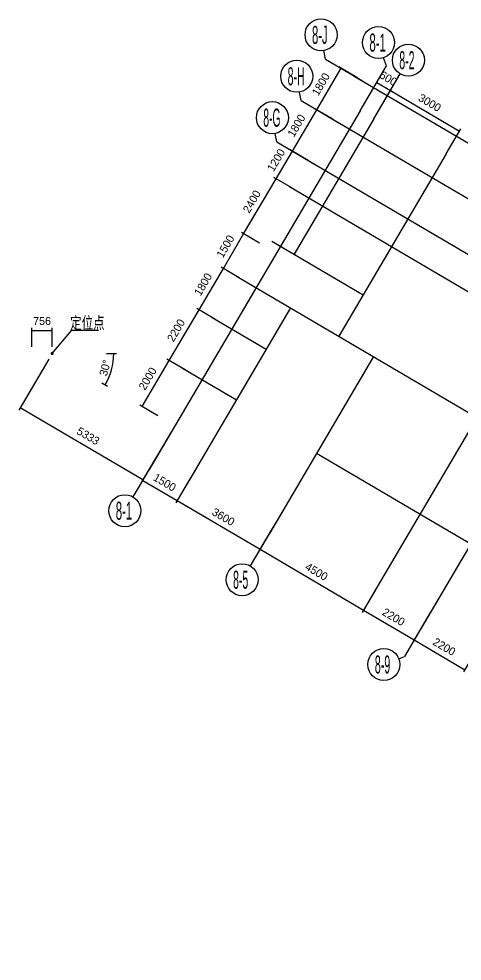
# Model space of a CAD drawing. Extents: x 471867 to 669967, y 35268 to 238913.
# Drawn here: x 578766 to 595376, y 161816 to 197129 of the extents above; entities that cross this region are included whole.
import ezdxf
from ezdxf.enums import TextEntityAlignment as Align

# ---------------------------------------------------------------- set-up
doc = ezdxf.new("R2010")
doc.units = 0
doc.header["$LTSCALE"] = 100
doc.header["$MEASUREMENT"] = 0
for name, color, linetype in [('AXIS', 3, 'Continuous'), ('DOTE', 253, 'Continuous'), ('L-AXIS', 3, 'Continuous')]:
    doc.layers.add(name, color=color, linetype=linetype)
doc.styles.add('hztxt2', font='hztxt2')
doc.styles.get("Standard").update_dxf_attribs({"font": 'standard'})
doc.dimstyles.get("Standard").update_dxf_attribs({"dimtxt": 300, "dimasz": 100, "dimexe": 100, "dimexo": 250, "dimgap": 100, "dimtad": 0, "dimtoh": 1, "dimdec": 0, "dimdsep": 46, "dimcen": 0.09, "dimclrt": 7, "dimadec": 0, "dimazin": 0, "dimtfac": 1, "dimtdec": 4, "dimtofl": 0, "dimtmove": 0, "dimatfit": 3, "dimfxl": 1, "dimtolj": 1, "dimtzin": 0, "dimarcsym": 0})

# ---------------------------------------------------------------- blocks, each defined once
blk = doc.blocks.new('*D308')
at = {"layer": 'L-AXIS', "color": 0, "linetype": 'ByBlock', "lineweight": -2}
for p, q in [((586429, 187777), (587189, 189070)), ((587780, 188722), (587103, 189120)), ((587020, 187429), (586343, 187827))]:
    blk.add_line(p, q, dxfattribs=at)
for points in [[(587189, 189070), (587153, 188975), (587124, 188992)], [(586429, 187777), (586465, 187871), (586494, 187854)]]:
    blk.add_solid(points, dxfattribs=at)
at = {"layer": 'L-AXIS', "color": 7, "linetype": 'Continuous', "lineweight": -2, "insert": (586507, 188600), "char_height": 300, "width": 690, "attachment_point": 5, "rotation": 59.5454, "style": 'hztxt2'}
blk.add_mtext('1500', dxfattribs=at)
blk = doc.blocks.new('*D362')
at = {"layer": 'L-AXIS', "color": 0, "linetype": 'ByBlock', "lineweight": -2}
for p, q in [((585517, 186225), (586429, 187777)), ((587020, 187429), (586343, 187827)), ((586108, 185877), (585430, 186276))]:
    blk.add_line(p, q, dxfattribs=at)
for points in [[(586429, 187777), (586393, 187682), (586364, 187699)], [(585517, 186225), (585553, 186319), (585582, 186303)]]:
    blk.add_solid(points, dxfattribs=at)
at = {"layer": 'L-AXIS', "color": 7, "linetype": 'Continuous', "lineweight": -2, "insert": (585671, 187178), "char_height": 300, "width": 690, "attachment_point": 5, "rotation": 59.5454, "style": 'hztxt2'}
blk.add_mtext('1800', dxfattribs=at)
blk = doc.blocks.new('_AXISO')
blk.add_circle((0, 0), 0.5)
blk = doc.blocks.new('*D419')
at = {"layer": 'L-AXIS', "color": 0, "linetype": 'ByBlock', "lineweight": -2}
for p, q in [((585197, 179922), (584648, 178988)), ((584699, 179074), (587802, 177249)), ((588301, 178097), (587751, 177163))]:
    blk.add_line(p, q, dxfattribs=at)
for points in [[(584699, 179074), (584793, 179038), (584776, 179009)], [(587802, 177249), (587707, 177286), (587724, 177314)]]:
    blk.add_solid(points, dxfattribs=at)
at = {"layer": 'L-AXIS', "color": 7, "linetype": 'Continuous', "lineweight": -2, "insert": (586428, 178463), "char_height": 300, "width": 775, "attachment_point": 5, "rotation": 329.5454, "style": 'hztxt2'}
blk.add_mtext('3600', dxfattribs=at)
blk = doc.blocks.new('*D244')
at = {"layer": 'L-AXIS', "color": 0, "linetype": 'ByBlock', "lineweight": -2}
for p, q in [((583904, 180682), (583355, 179748)), ((583406, 179834), (584699, 179074)), ((585197, 179922), (584648, 178988))]:
    blk.add_line(p, q, dxfattribs=at)
for points in [[(583406, 179834), (583500, 179798), (583483, 179769)], [(584699, 179074), (584604, 179110), (584621, 179139)]]:
    blk.add_solid(points, dxfattribs=at)
at = {"layer": 'L-AXIS', "color": 7, "linetype": 'Continuous', "lineweight": -2, "insert": (584230, 179756), "char_height": 300, "width": 690, "attachment_point": 5, "rotation": 329.5454, "style": 'hztxt2'}
blk.add_mtext('1500', dxfattribs=at)
blk = doc.blocks.new('*D71')
at = {"layer": 'L-AXIS', "color": 0, "linetype": 'ByBlock', "lineweight": -2}
for p, q in [((579888, 184372), (578766, 182466)), ((583414, 179849), (578817, 182552)), ((584485, 181669), (583364, 179763))]:
    blk.add_line(p, q, dxfattribs=at)
for points in [[(578817, 182552), (578912, 182516), (578895, 182487)], [(583414, 179849), (583320, 179885), (583337, 179914)]]:
    blk.add_solid(points, dxfattribs=at)
at = {"layer": 'L-AXIS', "color": 7, "linetype": 'Continuous', "lineweight": -2, "insert": (581364, 181494), "char_height": 300, "width": 780, "attachment_point": 5, "rotation": 329.5454, "style": 'hztxt2'}
blk.add_mtext('5333', dxfattribs=at)
blk = doc.blocks.new('*D189')
at = {"layer": 'L-AXIS', "color": 0, "linetype": 'ByBlock', "lineweight": -2}
for p, q in [((582046, 184588), (582423, 184588)), ((581877, 183492), (582091, 183367))]:
    blk.add_line(p, q, dxfattribs=at)
blk.add_arc((580014, 184588), 2309, 329.5454, 0, dxfattribs=at)
for points in [[(582323, 184588), (582338, 184488), (582304, 184488)], [(582004, 183418), (582039, 183513), (582068, 183497)]]:
    blk.add_solid(points, dxfattribs=at)
at = {"layer": 'L-AXIS', "color": 7, "linetype": 'Continuous', "lineweight": -2, "insert": (582145, 184008), "char_height": 300, "width": 453.33, "attachment_point": 8, "rotation": 74.7727, "style": 'hztxt2'}
blk.add_mtext('30%%D', dxfattribs=at)
blk = doc.blocks.new('*D301')
at = {"layer": 'L-AXIS', "color": 0, "linetype": 'ByBlock', "lineweight": -2}
for p, q in [((579258, 184838), (579258, 185553)), ((579258, 185453), (580014, 185453)), ((580014, 184838), (580014, 185553))]:
    blk.add_line(p, q, dxfattribs=at)
for points in [[(579258, 185453), (579358, 185470), (579358, 185436)], [(580014, 185453), (579914, 185436), (579914, 185470)]]:
    blk.add_solid(points, dxfattribs=at)
at = {"layer": 'L-AXIS', "color": 7, "linetype": 'Continuous', "lineweight": -2, "insert": (579636, 185803), "char_height": 300, "width": 561.67, "attachment_point": 5, "style": 'hztxt2'}
blk.add_mtext('756', dxfattribs=at)
blk = doc.blocks.new('*D132')
at = {"layer": 'L-AXIS', "color": 0, "linetype": 'ByBlock', "lineweight": -2}
for p, q in [((584993, 183981), (584315, 184379)), ((583388, 182604), (584402, 184329)), ((583979, 182257), (583302, 182655))]:
    blk.add_line(p, q, dxfattribs=at)
for points in [[(584402, 184329), (584365, 184234), (584337, 184251)], [(583388, 182604), (583424, 182699), (583453, 182682)]]:
    blk.add_solid(points, dxfattribs=at)
at = {"layer": 'L-AXIS', "color": 7, "linetype": 'Continuous', "lineweight": -2, "insert": (583593, 183644), "char_height": 300, "width": 780, "attachment_point": 5, "rotation": 59.5454, "style": 'hztxt2'}
blk.add_mtext('2000', dxfattribs=at)
blk = doc.blocks.new('*D230')
at = {"layer": 'L-AXIS', "color": 0, "linetype": 'ByBlock', "lineweight": -2}
for p, q in [((584402, 184329), (585517, 186225)), ((586108, 185877), (585430, 186276)), ((584993, 183981), (584315, 184379))]:
    blk.add_line(p, q, dxfattribs=at)
for points in [[(585517, 186225), (585480, 186130), (585452, 186147)], [(584402, 184329), (584438, 184423), (584467, 184406)]]:
    blk.add_solid(points, dxfattribs=at)
at = {"layer": 'L-AXIS', "color": 7, "linetype": 'Continuous', "lineweight": -2, "insert": (584657, 185454), "char_height": 300, "width": 780, "attachment_point": 5, "rotation": 59.5454, "style": 'hztxt2'}
blk.add_mtext('2200', dxfattribs=at)
blk = doc.blocks.new('*D80')
at = {"layer": 'L-AXIS', "color": 0, "linetype": 'ByBlock', "lineweight": -2}
for p, q in [((594076, 174701), (593527, 173767)), ((593578, 173853), (595474, 172738)), ((595973, 173586), (595423, 172652))]:
    blk.add_line(p, q, dxfattribs=at)
for points in [[(593578, 173853), (593672, 173817), (593655, 173788)], [(595474, 172738), (595379, 172775), (595396, 172803)]]:
    blk.add_solid(points, dxfattribs=at)
at = {"layer": 'L-AXIS', "color": 7, "linetype": 'Continuous', "lineweight": -2, "insert": (594703, 173597), "char_height": 300, "width": 780, "attachment_point": 5, "rotation": 329.5454, "style": 'hztxt2'}
blk.add_mtext('2200', dxfattribs=at)
blk = doc.blocks.new('*D112')
at = {"layer": 'L-AXIS', "color": 0, "linetype": 'ByBlock', "lineweight": -2}
for p, q in [((588301, 178097), (587751, 177163)), ((587802, 177249), (591681, 174968)), ((592180, 175816), (591630, 174882))]:
    blk.add_line(p, q, dxfattribs=at)
for points in [[(587802, 177249), (587897, 177213), (587880, 177184)], [(591681, 174968), (591587, 175005), (591603, 175033)]]:
    blk.add_solid(points, dxfattribs=at)
at = {"layer": 'L-AXIS', "color": 7, "linetype": 'Continuous', "lineweight": -2, "insert": (589919, 176411), "char_height": 300, "width": 790, "attachment_point": 5, "rotation": 329.5454, "style": 'hztxt2'}
blk.add_mtext('4500', dxfattribs=at)
blk = doc.blocks.new('*D381')
at = {"layer": 'L-AXIS', "color": 0, "linetype": 'ByBlock', "lineweight": -2}
for p, q in [((592180, 175816), (591630, 174882)), ((591681, 174968), (593578, 173853)), ((594076, 174701), (593527, 173767))]:
    blk.add_line(p, q, dxfattribs=at)
for points in [[(591681, 174968), (591776, 174932), (591759, 174903)], [(593578, 173853), (593483, 173890), (593500, 173918)]]:
    blk.add_solid(points, dxfattribs=at)
at = {"layer": 'L-AXIS', "color": 7, "linetype": 'Continuous', "lineweight": -2, "insert": (592807, 174713), "char_height": 300, "width": 780, "attachment_point": 5, "rotation": 329.5454, "style": 'hztxt2'}
blk.add_mtext('2200', dxfattribs=at)
blk = doc.blocks.new('*D355')
at = {"layer": 'L-AXIS', "color": 0, "linetype": 'ByBlock', "lineweight": -2}
for p, q in [((592192, 193594), (592742, 194529)), ((592691, 194442), (595277, 192922)), ((594778, 192074), (595328, 193008))]:
    blk.add_line(p, q, dxfattribs=at)
for points in [[(592691, 194442), (592786, 194406), (592769, 194377)], [(595277, 192922), (595182, 192958), (595199, 192987)]]:
    blk.add_solid(points, dxfattribs=at)
at = {"layer": 'L-AXIS', "color": 7, "linetype": 'Continuous', "lineweight": -2, "insert": (594161, 193984), "char_height": 300, "width": 780, "attachment_point": 5, "rotation": 329.5454, "style": 'hztxt2'}
blk.add_mtext('3000', dxfattribs=at)
blk = doc.blocks.new('*D205')
at = {"layer": 'L-AXIS', "color": 0, "linetype": 'ByBlock', "lineweight": -2}
for p, q in [((591430, 194929), (590752, 195327)), ((589926, 193725), (590839, 195276)), ((590517, 193377), (589840, 193775))]:
    blk.add_line(p, q, dxfattribs=at)
for points in [[(590839, 195276), (590802, 195182), (590774, 195198)], [(589926, 193725), (589963, 193819), (589991, 193802)]]:
    blk.add_solid(points, dxfattribs=at)
at = {"layer": 'L-AXIS', "color": 7, "linetype": 'Continuous', "lineweight": -2, "insert": (590081, 194678), "char_height": 300, "width": 690, "attachment_point": 5, "rotation": 59.5454, "style": 'hztxt2'}
blk.add_mtext('1800', dxfattribs=at)
blk = doc.blocks.new('*D238')
at = {"layer": 'L-AXIS', "color": 0, "linetype": 'ByBlock', "lineweight": -2}
for p, q in [((589014, 192173), (589926, 193725)), ((590517, 193377), (589840, 193775)), ((589605, 191825), (588928, 192224))]:
    blk.add_line(p, q, dxfattribs=at)
for points in [[(589926, 193725), (589890, 193630), (589861, 193647)], [(589014, 192173), (589050, 192268), (589079, 192251)]]:
    blk.add_solid(points, dxfattribs=at)
at = {"layer": 'L-AXIS', "color": 7, "linetype": 'Continuous', "lineweight": -2, "insert": (589168, 193126), "char_height": 300, "width": 690, "attachment_point": 5, "rotation": 59.5454, "style": 'hztxt2'}
blk.add_mtext('1800', dxfattribs=at)
blk = doc.blocks.new('*D72')
at = {"layer": 'L-AXIS', "color": 0, "linetype": 'ByBlock', "lineweight": -2}
for p, q in [((588406, 191138), (589014, 192173)), ((589605, 191825), (588928, 192224)), ((588997, 190791), (588319, 191189))]:
    blk.add_line(p, q, dxfattribs=at)
for points in [[(589014, 192173), (588978, 192078), (588949, 192095)], [(588406, 191138), (588442, 191233), (588471, 191216)]]:
    blk.add_solid(points, dxfattribs=at)
at = {"layer": 'L-AXIS', "color": 7, "linetype": 'Continuous', "lineweight": -2, "insert": (588408, 191833), "char_height": 300, "width": 690, "attachment_point": 5, "rotation": 59.5454, "style": 'hztxt2'}
blk.add_mtext('1200', dxfattribs=at)
blk = doc.blocks.new('*D125')
at = {"layer": 'L-AXIS', "color": 0, "linetype": 'ByBlock', "lineweight": -2}
for p, q in [((587189, 189070), (588406, 191138)), ((588997, 190791), (588319, 191189)), ((587780, 188722), (587103, 189120))]:
    blk.add_line(p, q, dxfattribs=at)
for points in [[(588406, 191138), (588369, 191044), (588341, 191061)], [(587189, 189070), (587226, 189164), (587254, 189147)]]:
    blk.add_solid(points, dxfattribs=at)
at = {"layer": 'L-AXIS', "color": 7, "linetype": 'Continuous', "lineweight": -2, "insert": (587496, 190281), "char_height": 300, "width": 785, "attachment_point": 5, "rotation": 59.5454, "style": 'hztxt2'}
blk.add_mtext('2400', dxfattribs=at)
blk = doc.blocks.new('*D7')
at = {"layer": 'L-AXIS', "color": 0, "linetype": 'ByBlock', "lineweight": -2}
for p, q in [((591675, 193899), (592224, 194833)), ((592174, 194747), (592691, 194442)), ((592192, 193594), (592742, 194529))]:
    blk.add_line(p, q, dxfattribs=at)
for points in [[(592174, 194747), (592268, 194710), (592252, 194682)], [(592691, 194442), (592596, 194479), (592613, 194508)]]:
    blk.add_solid(points, dxfattribs=at)
at = {"layer": 'L-AXIS', "color": 7, "linetype": 'Continuous', "lineweight": -2, "insert": (592610, 194896), "char_height": 300, "width": 556.67, "attachment_point": 5, "rotation": 329.5454, "style": 'hztxt2'}
blk.add_mtext('600', dxfattribs=at)

msp = doc.modelspace()

# ---------------------------------------------------------------- linework, layer by layer
at = {"layer": 'DOTE'}
for p, q in [((591333.7, 194985.1), (636237, 168582.9)), ((591548.5, 193683), (583632, 180219.3)), ((592065.7, 193378.9), (589082.1, 188304.6)), ((590421.3, 193433.4), (605287.1, 184692.6)), ((589509, 191881.8), (639200.8, 162664)), ((594778.5, 192073.9), (590755.8, 185232.4)), ((588900.8, 190847.3), (603766.6, 182106.6)), ((588249.5, 188794.2), (591668.2, 186784.1)), ((586924, 187485.4), (630581.7, 161815.6)), ((588945.6, 186296.8), (585048.4, 179668.7)), ((586011.7, 185933.8), (588033.2, 184745.1)), ((592048.9, 184472.1), (588151.7, 177844.1)), ((599801.2, 184438.1), (593800.6, 174232.6)), ((584896.7, 184037.5), (586918.3, 182848.8)), ((596688.3, 183484.3), (592030.9, 175563.2)), ((589920.1, 180851.6), (603367.8, 172944.6))]:
    msp.add_line(p, q, dxfattribs=at)
at = {"layer": 'L-AXIS'}
for p, q in [((590252, 195621.1), (590195.3, 195938)), ((592539.1, 195367.8), (592434.6, 195672.4)), ((590252, 195621.1), (591645.2, 194801.9)), ((591548.5, 193683), (592539.1, 195367.8)), ((592065.7, 193378.9), (593056.3, 195063.7)), ((589339.7, 194069.4), (589283, 194386.3)), ((589339.7, 194069.4), (590732.9, 193250.2)), ((588427.3, 192517.8), (588370.6, 192834.7)), ((588427.3, 192517.8), (589820.5, 191698.6)), ((584031, 180897.8), (583040.4, 179213)), ((588427.4, 178312.8), (587436.7, 176628)), ((594203, 174916.9), (593212.3, 173232.1)), ((593002.6, 173150.8), (593212.3, 173232.1))]:
    msp.add_line(p, q, dxfattribs=at)
msp.add_lwpolyline([(580014.2, 184587.9), (580750.1, 185458.5), (581745.7, 185458.5)], dxfattribs=at)
msp.add_lwpolyline([(579979.4, 184602, 1), (580049, 184573.9, 1)], format="xyb", close=True, dxfattribs=at)

# ---------------------------------------------------------------- block references
at = {"layer": 'AXIS'}
ref = msp.add_blockref('_AXISO', (590089.6, 196528.6), dxfattribs=dict(at, xscale=1200.000000000114, yscale=1200, rotation=359.9996457873818))
ref.add_attrib('A', '8-J', (589750.2, 196189.2), dxfattribs={"height": 678.82, "style": 'hztxt2', "width": 0.464286})
ref = msp.add_blockref('_AXISO', (592239.8, 196239.9), dxfattribs=dict(at, xscale=1200.000000000114, yscale=1200, rotation=359.9996457873818))
ref.add_attrib('A', '8-1', (591900.4, 195900.5), dxfattribs={"height": 678.82, "style": 'hztxt2', "width": 0.472727})
ref = msp.add_blockref('_AXISO', (593360.4, 195580.9), dxfattribs=dict(at, xscale=1200.000000000114, yscale=1200, rotation=359.9996457873818))
ref.add_attrib('A', '8-2', (593021, 195241.5), dxfattribs={"height": 678.82, "style": 'hztxt2', "width": 0.433333})
ref = msp.add_blockref('_AXISO', (589177.3, 194977), dxfattribs=dict(at, xscale=1200.000000000114, yscale=1200, rotation=359.9996457873818))
ref.add_attrib('A', '8-H', (588837.9, 194637.5), dxfattribs={"height": 678.82, "style": 'hztxt2', "width": 0.433333})
ref = msp.add_blockref('_AXISO', (588264.9, 193425.3), dxfattribs=dict(at, xscale=1200.000000000114, yscale=1200, rotation=359.9996457873818))
ref.add_attrib('A', '8-G', (587925.5, 193085.9), dxfattribs={"height": 678.82, "style": 'hztxt2', "width": 0.42623})
ref = msp.add_blockref('_AXISO', (582736.3, 178695.8), dxfattribs=dict(at, xscale=1200.000000000114, yscale=1200, rotation=359.9996457873818))
ref.add_attrib('A', '8-1', (582396.8, 178356.4), dxfattribs={"height": 678.82, "style": 'hztxt2', "width": 0.472727})
ref = msp.add_blockref('_AXISO', (587132.6, 176110.8), dxfattribs=dict(at, xscale=1200.000000000114, yscale=1200, rotation=359.9996457873818))
ref.add_attrib('A', '8-5', (586793.2, 175771.4), dxfattribs={"height": 678.82, "style": 'hztxt2', "width": 0.433333})
ref = msp.add_blockref('_AXISO', (592443.2, 172934.1), dxfattribs=dict(at, xscale=1200.000000000114, yscale=1200, rotation=359.9996457873818))
ref.add_attrib('A', '8-9', (592103.7, 172594.7), dxfattribs={"height": 678.82, "style": 'hztxt2', "width": 0.440678})

# ---------------------------------------------------------------- texts
at = {"layer": 'L-AXIS', "width": 0.7}
msp.add_text('定位点', height=450, dxfattribs=at).set_placement((581333.7, 185511.8), align=Align.CENTER)

# ---------------------------------------------------------------- dimensions: what is measured, and where the dimension line sits
at = {"layer": 'L-AXIS'}
for base, p1, p2, angle, picture, middle in [((590838.6, 195276.2), (590732.9, 193250.2), (591645.2, 194801.9), 59.54537, '*D205', (590080.7, 194677.7)), ((592691, 194442.5), (591548.5, 193683), (592065.7, 193378.9), 329.54537, '*D7', (592609.8, 194896.2)), ((595277.1, 192921.9), (592065.7, 193378.9), (594651.8, 191858.4), 329.54537, '*D355', (594161.5, 193983.9)), ((589926.3, 193724.5), (589820.5, 191698.6), (590732.9, 193250.2), 59.54537, '*D238', (589168.4, 193126.1)), ((589013.9, 192172.9), (589212.3, 190664.1), (589820.5, 191698.6), 59.54537, '*D72', (588408.1, 191833)), ((588405.7, 191138.4), (587995.9, 188595.3), (589212.3, 190664.1), 59.54537, '*D125', (587495.8, 190281.4)), ((587189.2, 189069.6), (587235.6, 187302.2), (587995.9, 188595.3), 59.54537, '*D308', (586507.4, 188600.4)), ((586429, 187776.5), (586323.2, 185750.6), (587235.6, 187302.2), 59.54537, '*D362', (585671.1, 187178.1)), ((585516.6, 186224.8), (585208.3, 183854.3), (586323.2, 185750.6), 59.54537, '*D230', (584657.4, 185454.1)), ((584401.6, 184328.6), (584194.4, 182130), (585208.3, 183854.3), 59.54537, '*D132', (583593, 183643.8)), ((584698.7, 179073.9), (584031, 180897.8), (585324, 180137.5), 329.54537, '*D244', (584229.6, 179755.8)), ((587802, 177249.3), (585324, 180137.5), (588427.4, 178312.8), 329.54537, '*D419', (586427.8, 178463.3)), ((591681.1, 174968.4), (588427.4, 178312.8), (592306.5, 176032), 329.54537, '*D112', (589919, 176410.5)), ((593577.6, 173853.3), (592306.5, 176032), (594203, 174916.9), 329.54537, '*D381', (592806.8, 174712.6)), ((595474.1, 172738.2), (594203, 174916.9), (596099.4, 173801.8), 329.54537, '*D80', (594703.2, 173597.5))]:
    dim = msp.add_linear_dim(base=base, p1=p1, p2=p2, angle=angle, dimstyle='Standard', dxfattribs=at)
    dim.commit()
    dim.dimension.update_dxf_attribs({"geometry": picture, "text_midpoint": middle})
dim = msp.add_linear_dim(base=(580014.2, 185453), p1=(579258.1, 184587.9), p2=(580014.2, 184587.9), dimstyle='Standard', dxfattribs=at)
dim.commit()
dim.dimension.update_dxf_attribs({"geometry": '*D301', "text_midpoint": (579636.1, 185803)})
dim = msp.add_aligned_dim(p1=(584611.4, 181884.9), p2=(580014.2, 184587.9), distance=2361.8, dimstyle='Standard', dxfattribs=at)
dim.commit()
dim.dimension.update_dxf_attribs({"geometry": '*D71', "text_midpoint": (581363.5, 181494.5)})
dim = msp.add_angular_dim_2l(base=(582179.6, 183786.8), line1=((580014.2, 184587.9), (581795.5, 184587.9)), line2=((580014.2, 184587.9), (581661.9, 183619.2)), dimstyle='Standard', dxfattribs=at)
dim.commit()
dim.dimension.update_dxf_attribs({"geometry": '*D189', "text_midpoint": (581904.3, 184073.5)})

doc.saveas('drawing.dxf')
